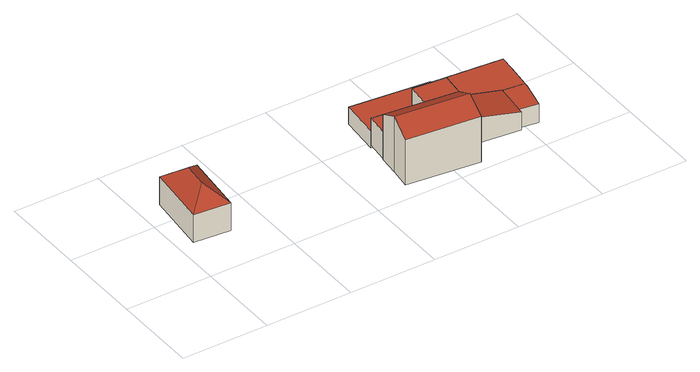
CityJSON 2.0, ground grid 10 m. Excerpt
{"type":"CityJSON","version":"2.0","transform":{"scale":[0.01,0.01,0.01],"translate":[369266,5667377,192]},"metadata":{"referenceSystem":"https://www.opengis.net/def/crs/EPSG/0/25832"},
"CityObjects":{
"building1":{"type":"Building","attributes":{"Gemeindeschluessel":"05122000","function":"31001_1312","roofType":"3200","measuredHeight":5.2},"address":[{"country":"Germany","locality":"Solingen","thoroughfareNumber":"285","thoroughfareName":"Burger Landstraße"}],"geometry":[{"type":"Solid","lod":"2","boundaries":[[[[0,1,2,3]],[[4,5,1,0]],[[6,7,5,4]],[[3,2,7,6]],[[0,8,4]],[[6,9,3]],[[3,9,8,0]],[[4,8,9,6]],[[1,5,7,2]]]],"semantics":{"surfaces":[{"type":"WallSurface"},{"type":"RoofSurface"},{"type":"GroundSurface"}],"values":[[0,0,0,0,1,1,1,1,2]]}}]},
"building2":{"type":"Building","attributes":{"Gemeindeschluessel":"05122000","function":"51009_1611","roofType":"1000","measuredHeight":2.06},"geometry":[{"type":"Solid","lod":"2","boundaries":[[[[10,11,12,13]],[[14,15,11,10]],[[16,17,15,14]],[[18,19,17,16]],[[20,21,19,18]],[[22,23,21,20]],[[13,12,23,22]],[[20,18,16,14,10,13,22]],[[11,15,17,19,21,23,12]]]],"semantics":{"surfaces":[{"type":"WallSurface"},{"type":"RoofSurface"},{"type":"GroundSurface"}],"values":[[0,0,0,0,0,0,0,1,2]]}}]},
"building3":{"type":"Building","attributes":{"Gemeindeschluessel":"05122000","function":"31001_1010"},"address":[{"country":"Germany","locality":"Solingen","thoroughfareNumber":"287","thoroughfareName":"Burger Landstraße"}],"children":["building3-1","building3-2","building3-3","building3-4"]},
"building3-1":{"type":"BuildingPart","attributes":{"roofType":"3100","measuredHeight":6.78},"parents":["building3"],"geometry":[{"type":"MultiSurface","lod":"2","boundaries":[[[24,25,26,27]],[[28,29,25,24]],[[30,31,29,28]],[[32,33,31,30]],[[27,26,34,35]],[[28,24,27,30]],[[35,36,37,32,30,27]],[[25,29,31,33,38,39,34,26]],[[37,40,41,32]],[[38,33,42,43]],[[43,42,41,40]],[[36,39,38,37]],[[35,44,45,36]],[[34,39,45,44]]],"semantics":{"surfaces":[{"type":"WallSurface"},{"type":"RoofSurface"},{"type":"GroundSurface"},{"type":"ClosureSurface"}],"values":[0,0,0,0,0,1,1,2,0,0,3,3,0,3]}}]},
"building3-2":{"type":"BuildingPart","attributes":{"roofType":"1000","measuredHeight":5.52},"parents":["building3"],"geometry":[{"type":"MultiSurface","lod":"2","boundaries":[[[46,47,48,49]],[[36,39,47,46]],[[46,49,37,36]],[[48,47,39,38]],[[49,50,40,37]],[[48,38,51,43,52,50]],[[40,50,52,43,51]],[[37,38,39,36]]],"semantics":{"surfaces":[{"type":"WallSurface"},{"type":"RoofSurface"},{"type":"GroundSurface"},{"type":"ClosureSurface"}],"values":[0,0,1,2,0,0,3,3]}}]},
"building3-3":{"type":"BuildingPart","attributes":{"roofType":"1000","measuredHeight":3.28},"address":[{"country":"Germany","locality":"Solingen","thoroughfareNumber":"287","thoroughfareName":"Burger Landstraße"}],"parents":["building3"],"geometry":[{"type":"MultiSurface","lod":"2","boundaries":[[[50,52,53,54]],[[54,53,42,41]],[[40,50,54,41]],[[52,43,42,53]],[[40,55,43,52,50]],[[41,42,43,40]]],"semantics":{"surfaces":[{"type":"WallSurface"},{"type":"RoofSurface"},{"type":"GroundSurface"},{"type":"ClosureSurface"}],"values":[0,0,1,2,3,3]}}]},
"building3-4":{"type":"BuildingPart","attributes":{"roofType":"2100","measuredHeight":3.41},"address":[{"country":"Germany","locality":"Solingen","thoroughfareNumber":"287","thoroughfareName":"Burger Landstraße"}],"parents":["building3"],"geometry":[{"type":"MultiSurface","lod":"2","boundaries":[[[44,56,57,58]],[[59,60,61,62]],[[63,64,60,59]],[[65,66,64,63]],[[58,57,66,65]],[[63,59,62,44,58,65]],[[56,61,60,64,66,57]],[[61,56,67,34,39,47]],[[45,39,34,67,44]],[[62,47,39,45]]],"semantics":{"surfaces":[{"type":"WallSurface"},{"type":"RoofSurface"},{"type":"GroundSurface"},{"type":"ClosureSurface"}],"values":[0,0,0,0,0,1,2,0,3,3]}}]},
"building4":{"type":"Building","attributes":{"Gemeindeschluessel":"05122000","function":"31001_2723"},"address":[{"country":"Germany","locality":"Solingen","thoroughfareNumber":"287","thoroughfareName":"Burger Landstraße"}],"children":["building4-1","building4-2"]},
"building4-1":{"type":"BuildingPart","attributes":{"roofType":"1000","measuredHeight":2.44},"parents":["building4"],"geometry":[{"type":"MultiSurface","lod":"2","boundaries":[[[68,69,70,71]],[[72,73,69,68]],[[74,75,73,72]],[[76,77,75,74]],[[78,79,77,76]],[[76,74,72,68,71,78]],[[69,73,75,77,79,70]],[[70,79,80,81]],[[71,81,80,78]]],"semantics":{"surfaces":[{"type":"WallSurface"},{"type":"RoofSurface"},{"type":"GroundSurface"},{"type":"ClosureSurface"}],"values":[0,0,0,0,0,1,2,0,3]}}]},
"building4-2":{"type":"BuildingPart","attributes":{"roofType":"1000","measuredHeight":2.27},"address":[{"country":"Germany","locality":"Solingen","thoroughfareNumber":"287","thoroughfareName":"Burger Landstraße"}],"parents":["building4"],"geometry":[{"type":"Solid","lod":"2","boundaries":[[[[82,83,80,78]],[[84,85,83,82]],[[86,87,85,84]],[[71,81,87,86]],[[84,82,78,71,86]],[[80,83,85,87,81]],[[78,80,81,71]]]],"semantics":{"surfaces":[{"type":"WallSurface"},{"type":"RoofSurface"},{"type":"GroundSurface"},{"type":"ClosureSurface"}],"values":[[0,0,0,0,1,2,3]]}}]}
},
"vertices":[
[157,1145,503],[157,1145,170],[79,422,170],[79,422,503],[579,1106,503],[579,1106,170],[502,382,503],[502,382,170],[344,904,690],[314,623,690],
[3461,1238,279],[3461,1238,74],[3463,1253,74],[3463,1253,279],[3431,787,279],[3431,787,74],[3347,795,279],[3347,795,74],[2959,835,279],[2959,835,74],[2507,885,279],[2507,885,74],[2546,1348,279],[2546,1348,74],
[3265,57,647],[3265,57,95],[3291,296,95],[3291,296,773],[2424,147,647],[2424,147,95],[2452,389,773],[2452,389,95],[2479,630,647],[2479,630,95],[3302,388,95],[3302,388,724],[3318,535,647],[2930,579,647],[2930,579,95],[3318,535,95],[2930,579,436],[2479,630,436],[2479,630,109],[2930,579,109],[3302,388,404],[3318,535,404],
[3347,795,647],[3347,795,95],[2959,835,95],[2959,835,647],[2959,835,436],[2930,579,272],[2959,835,109],
[2507,885,109],[2507,885,436],[2930,579,380],
[3302,388,63],[3919,318,63],[3919,318,287],[3431,787,388],[3431,787,63],[3347,795,63],[3347,795,404],[3966,732,287],[3966,732,63],[3924,366,287],[3924,366,63],[3302,388,321],
[3431,787,283],[3431,787,39],[3966,732,39],[3966,732,283],[3461,1238,283],[3461,1238,39],[4272,1169,283],[4272,1169,39],[4253,977,283],[4253,977,39],[4220,705,283],[4220,705,39],[4220,705,56],[3966,732,56],
[4215,665,283],[4215,665,56],[4140,333,283],[4140,333,56],[3924,366,283],[3924,366,56]
]}
